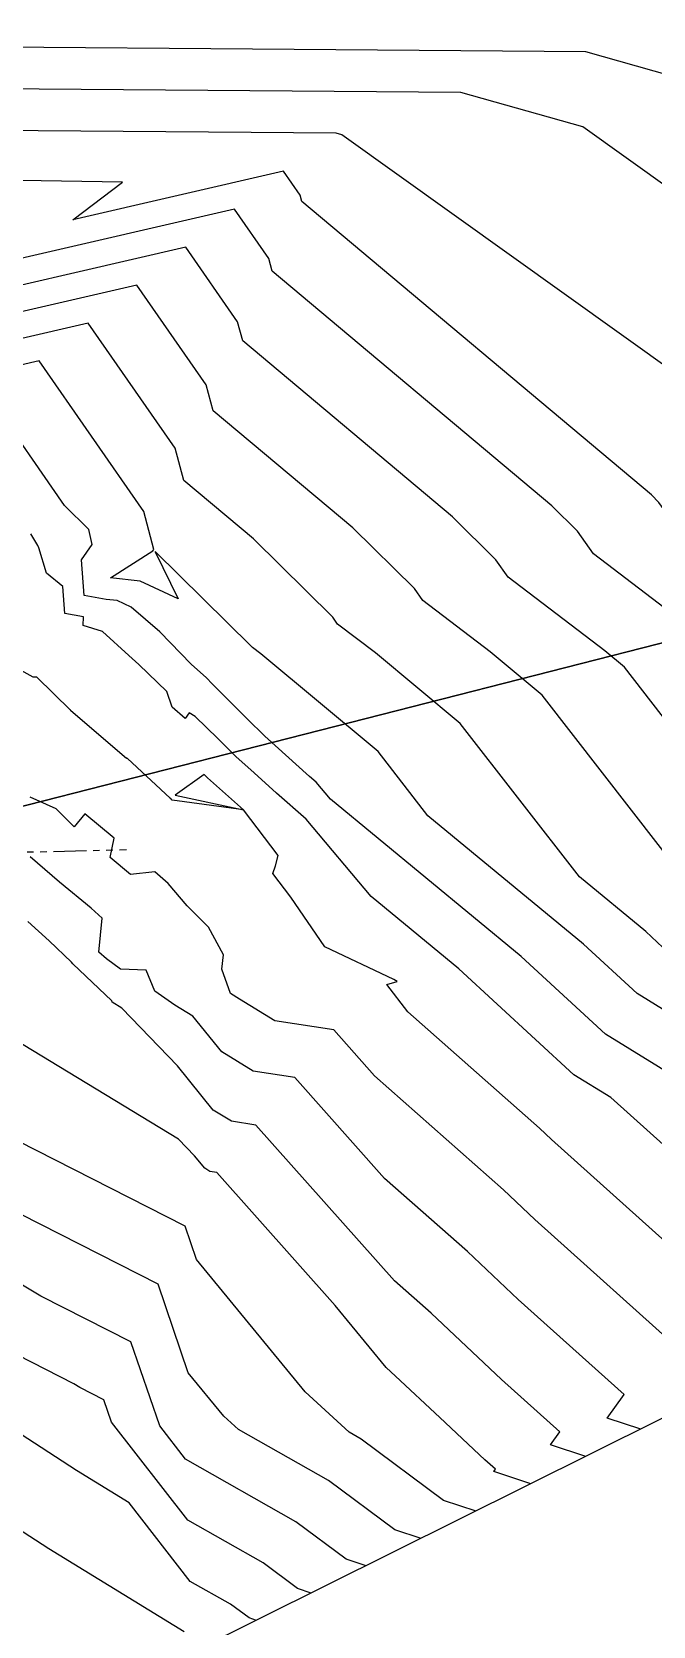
# Model space of a CAD drawing. Header units: metres. Extents: x 419533 to 423558, y 4805342 to 4807578.
# Drawn here: x 419773 to 419796.5, y 4805520.4 to 4805580.8 of the extents above; entities that cross this region are included whole.
import ezdxf

# ---------------------------------------------------------------- set-up
doc = ezdxf.new("R2010")
doc.units = ezdxf.units.M
doc.linetypes.add('PHANTOM', pattern=[2.5, 1.25, -0.25, 0.25, -0.25, 0.25, -0.25])
for name, color, linetype in [('C-TINN-BNDY', 110, 'Continuous'), ('C-TOPO-MAJR', 9, 'Continuous'), ('C-TOPO-MINR', 8, 'Continuous'), ('LS', 7, 'Continuous')]:
    doc.layers.add(name, color=color, linetype=linetype)
doc.styles.get("Standard").update_dxf_attribs({"font": 'simplex.shx'})

# ---------------------------------------------------------------- blocks, each defined once
blk = doc.blocks.new('AN30 +0 +0')
at = {"linetype": 'PHANTOM', "flags": 128}
for points in [[(0, -11.382), (0, 11.382)], [(-11.382, 0), (11.382, 0)]]:
    blk.add_lwpolyline(points, dxfattribs=at)
at = {"flags": 128}
blk.add_lwpolyline([(-4.744, -4.744), (-4.744, 4.744), (4.744, 4.744), (4.744, -4.744)], close=True, dxfattribs=at)
at = {"layer": 'LS', "insert": (-3.273, -0.383), "char_height": 0.51577, "width": 9.13592, "attachment_point": 1}
blk.add_mtext('AN30\\PBase +0 Leg +0', dxfattribs=at)
blk = doc.blocks.new('tower_bases_layout_1')
at = {"color": 31, "lineweight": 30, "true_color": 0xffbd7a, "elevation": 1718.013}
blk.add_lwpolyline([(423449.834, 4807399.592), (423130.593, 4807500.114), (421950.92, 4806612.998), (421795.045, 4806430.988), (421305.015, 4806147.038), (421305.015, 4806147.038), (420630.083, 4805770.97), (419765.157, 4805549.54), (419617.356, 4805580.088)], dxfattribs=at)
at = {"rotation": 1.34112008}
blk.add_blockref('AN30 +0 +0', (419765.16, 4805549.54, 1511.57), dxfattribs=at)
blk = doc.blocks.new('leg_extensions_profiles_1')
at = {"layer": 'C-TINN-BNDY', "color": 110, "linetype": 'Continuous', "lineweight": -3, "flags": 128}
blk.add_lwpolyline([(419983.088, 4805587.314), (419931.614, 4805571.724), (419885.859, 4805568.637), (419834.59, 4805547.054), (419779.054, 4805519.401), (419771.174, 4805516.393), (419709.288, 4805488.351), (419650.698, 4805487.567), (419649.298, 4805488.029), (419632.068, 4805498.6), (419600.036, 4805585.549), (419597.002, 4805589.758), (419597.002, 4805589.758), (419600.98, 4805595.327), (419605.484, 4805596.531), (419616.473, 4805598.666), (419620.512, 4805598.174), (419623.108, 4805597.789), (419656.556, 4805587.309), (419727.697, 4805575.559), (419825.469, 4805590.324), (419912.729, 4805606.796), (419924.853, 4805609.757), (419987.124, 4805626.76)], dxfattribs=at)
at = {"layer": 'C-TOPO-MAJR', "color": 9, "linetype": 'Continuous', "lineweight": -3, "flags": 128}
for points, elevation in [([(419816.815, 4805538.203), (419816.23, 4805538.395), (419817.984, 4805540.83), (419818.675, 4805542.119), (419820.086, 4805543.994), (419821.958, 4805545.483), (419821.015, 4805545.159), (419817.599, 4805549.583), (419812.365, 4805551.837), (419804.465, 4805556.676), (419802.548, 4805558.778), (419797.831, 4805561.623), (419797.453, 4805561.911), (419796.707, 4805562.966), (419796.421, 4805563.248), (419783.181, 4805574.371), (419783.118, 4805574.606), (419782.487, 4805575.516), (419774.516, 4805573.674), (419776.395, 4805575.107), (419736.28, 4805575.76), (419729.386, 4805575.814)], 1500), ([(419804.341, 4805539.122), (419795.876, 4805544.357), (419793.846, 4805546.23), (419787.958, 4805551.089), (419786.068, 4805553.525), (419781.628, 4805557.224), (419781.309, 4805557.467), (419781.269, 4805557.524), (419777.634, 4805561.11), (419777.631, 4805561.097), (419778.503, 4805559.307), (419777.055, 4805559.984), (419775.932, 4805560.106), (419777.538, 4805561.131), (419777.584, 4805561.183), (419777.196, 4805562.627), (419773.242, 4805568.326), (419763.426, 4805566.058)], 1505), ([(419796.018, 4805527.848), (419794.749, 4805528.263), (419795.39, 4805529.153), (419791.375, 4805532.756), (419789.452, 4805534.572), (419786.314, 4805537.35), (419782.914, 4805541.17), (419781.345, 4805541.415), (419780.152, 4805542.146), (419779.057, 4805543.491), (419778.378, 4805543.916), (419777.613, 4805544.441), (419777.287, 4805545.239), (419776.317, 4805545.279), (419775.782, 4805545.671), (419775.499, 4805545.927), (419775.624, 4805547.204), (419775.206, 4805547.584), (419774.001, 4805548.57), (419772.901, 4805549.536)], 1510), ([(419785.62, 4805522.67), (419784.864, 4805522.918), (419782.959, 4805524.339), (419778.779, 4805526.706), (419777.801, 4805527.966), (419776.713, 4805531.151), (419773.293, 4805532.891), (419772.419, 4805533.411)], 1515)]:
    blk.add_lwpolyline(points, dxfattribs=dict(at, elevation=elevation))
at = {"layer": 'C-TOPO-MINR', "color": 8, "linetype": 'Continuous', "lineweight": -3, "flags": 128}
for points, elevation in [([(419823.054, 4805541.31), (419822.674, 4805541.434), (419823.813, 4805543.015), (419824.966, 4805545.167), (419826.803, 4805546.385), (419824.276, 4805553.929), (419823.991, 4805553.314), (419823.336, 4805564.058), (419822.982, 4805564.119), (419818.47, 4805562.98), (419816.797, 4805563.252), (419813.048, 4805564.763), (419812.283, 4805564.723), (419810.592, 4805564.967), (419810.032, 4805565.376), (419809.998, 4805567.565), (419804.859, 4805576.124), (419802.951, 4805577.49), (419793.937, 4805580.043), (419759.201, 4805580.317)], 1497), ([(419820.974, 4805540.274), (419820.526, 4805540.421), (419821.87, 4805542.287), (419822.945, 4805544.294), (419823.317, 4805544.787), (419824.047, 4805545.368), (419825.399, 4805546.265), (419823.82, 4805550.978), (419823.458, 4805550.194), (419822.946, 4805558.586), (419817.504, 4805558.933), (419816.365, 4805560.408), (419813.668, 4805561.569), (419808.525, 4805562.312), (419805.369, 4805564.619), (419805.348, 4805565.959), (419802.202, 4805571.2), (419793.825, 4805577.193), (419789.208, 4805578.501), (419749.263, 4805578.816)], 1498), ([(419818.895, 4805539.239), (419818.378, 4805539.408), (419819.927, 4805541.558), (419820.81, 4805543.206), (419821.702, 4805544.391), (419823.456, 4805545.786), (419823.996, 4805546.144), (419823.365, 4805548.027), (419822.924, 4805547.074), (419822.812, 4805548.92), (419821.615, 4805548.996), (419816.982, 4805554.995), (419807.048, 4805559.274), (419806.463, 4805559.632), (419806.321, 4805559.788), (419805.884, 4805560.052), (419805.577, 4805560.301), (419800.707, 4805563.862), (419800.699, 4805564.354), (419799.545, 4805566.275), (419784.699, 4805576.897), (419784.479, 4805576.959), (419739.325, 4805577.315)], 1499), ([(419797.424, 4805558.582), (419794.225, 4805561.022), (419793.62, 4805561.878), (419792.653, 4805562.831), (419782.063, 4805571.727), (419781.934, 4805572.21), (419780.638, 4805574.078), (419764.277, 4805570.297), (419768.134, 4805573.239), (419735.162, 4805573.775), (419749.131, 4805569.892), (419744.665, 4805566.903), (419743.304, 4805565.156), (419736.714, 4805559.342), (419735.415, 4805559.3), (419728.825, 4805557.123), (419728.41, 4805556.832), (419722.014, 4805553.07)], 1501), ([(419797.486, 4805554.032), (419795.398, 4805556.724), (419794.659, 4805557.34), (419790.996, 4805560.133), (419790.532, 4805560.789), (419788.885, 4805562.414), (419780.945, 4805569.084), (419780.749, 4805569.814), (419778.789, 4805572.64), (419758.249, 4805567.894)], 1502), ([(419797.863, 4805548.472), (419792.288, 4805555.658), (419790.316, 4805557.301), (419787.767, 4805559.245), (419787.444, 4805559.701), (419785.117, 4805561.997), (419779.827, 4805566.44), (419779.565, 4805567.419), (419776.94, 4805571.202), (419759.975, 4805567.282)], 1503), ([(419797.07, 4805545.9), (419796.204, 4805546.699), (419793.692, 4805548.772), (419789.178, 4805554.591), (419785.972, 4805557.263), (419784.538, 4805558.356), (419784.357, 4805558.613), (419781.349, 4805561.58), (419778.709, 4805563.797), (419778.381, 4805565.023), (419775.091, 4805569.764), (419761.701, 4805566.67)], 1504), ([(419799.612, 4805539.765), (419794.681, 4805542.814), (419791.488, 4805545.76), (419784.262, 4805551.723), (419783.722, 4805552.366), (419783.479, 4805552.581), (419781.783, 4805554.112), (419781.759, 4805554.133), (419781.736, 4805554.157), (419781.16, 4805554.717), (419779.793, 4805556.093), (419779.577, 4805556.319), (419778.994, 4805556.834), (419777.804, 4805558.065), (419776.714, 4805559.001), (419776.191, 4805559.245), (419775.773, 4805559.29), (419774.935, 4805559.443), (419774.84, 4805560.794), (419775.246, 4805561.368), (419775.117, 4805561.939), (419774.199, 4805562.844), (419771.393, 4805566.889)], 1506), ([(419802.7, 4805533.395), (419794.883, 4805540.408), (419793.487, 4805541.271), (419789.13, 4805545.291), (419785.81, 4805548.031), (419783.342, 4805550.967), (419782.228, 4805551.951), (419781.38, 4805552.716), (419780.683, 4805553.332), (419780.004, 4805554.022), (419779.146, 4805554.857), (419778.922, 4805554.991), (419778.77, 4805554.781), (419778.267, 4805555.201), (419778.073, 4805555.799), (419777.011, 4805556.82), (419776.626, 4805557.163), (419775.638, 4805558.079), (419774.903, 4805558.306), (419774.909, 4805558.634), (419774.208, 4805558.762), (419774.136, 4805559.784), (419773.514, 4805560.284), (419773.228, 4805561.244), (419773.188, 4805561.333), (419772.916, 4805561.769)], 1507), ([(419800.263, 4805531.981), (419792.634, 4805538.826), (419792.188, 4805539.248), (419787.198, 4805543.664), (419786.407, 4805544.694), (419786.787, 4805544.814), (419786.665, 4805544.886), (419784.048, 4805546.12), (419782.771, 4805548.012), (419782.079, 4805548.903), (419782.186, 4805549.194), (419782.285, 4805549.588), (419780.977, 4805551.321), (419778.278, 4805551.684), (419778.208, 4805551.754), (419778.198, 4805551.747), (419778.199, 4805551.762), (419776.578, 4805553.255), (419776.561, 4805553.268), (419776.542, 4805553.261), (419774.441, 4805555.073), (419774.435, 4805555.088), (419774.428, 4805555.094), (419773.146, 4805556.344), (419773.013, 4805556.349), (419771.7, 4805557.065)], 1508), ([(419797.827, 4805530.567), (419792.005, 4805535.791), (419790.82, 4805536.91), (419785.937, 4805541.232), (419784.389, 4805542.972), (419782.166, 4805543.319), (419780.826, 4805544.14), (419780.487, 4805544.353), (419780.153, 4805545.279), (419780.216, 4805545.816), (419779.642, 4805546.875), (419778.843, 4805547.679), (419778.126, 4805548.527), (419777.618, 4805548.966), (419776.695, 4805548.87), (419775.919, 4805549.503), (419776.074, 4805550.246), (419774.97, 4805551.17), (419774.562, 4805550.676), (419773.881, 4805551.351), (419772.898, 4805551.793)], 1509), ([(419793.938, 4805526.812), (419792.601, 4805527.25), (419792.954, 4805527.74), (419790.745, 4805529.721), (419788.084, 4805532.235), (419786.692, 4805533.467), (419781.44, 4805539.369), (419780.524, 4805539.512), (419779.828, 4805539.938), (419778.469, 4805541.608), (419776.369, 4805543.805), (419776.002, 4805544.028), (419775.993, 4805544.073), (419774.505, 4805545.479), (419774.457, 4805545.537), (419773.618, 4805546.348), (419772.81, 4805547.084)], 1511), ([(419791.859, 4805525.777), (419790.453, 4805526.237), (419790.517, 4805526.326), (419790.116, 4805526.686), (419788.414, 4805528.293), (419786.729, 4805529.856), (419786.373, 4805530.183), (419784.445, 4805532.534), (419779.966, 4805537.567), (419779.703, 4805537.608), (419779.503, 4805537.731), (419779.114, 4805538.209), (419778.512, 4805538.839), (419771.922, 4805542.836)], 1512), ([(419789.779, 4805524.741), (419788.544, 4805525.145), (419785.433, 4805527.467), (419784.977, 4805527.725), (419783.303, 4805529.262), (419779.19, 4805534.277), (419778.761, 4805535.533), (419770.318, 4805539.828)], 1513), ([(419787.699, 4805523.706), (419786.704, 4805524.031), (419784.196, 4805525.903), (419780.781, 4805527.837), (419780.232, 4805528.341), (419778.883, 4805529.985), (419777.737, 4805533.342), (419771.805, 4805536.36)], 1514), ([(419783.54, 4805521.635), (419783.023, 4805521.804), (419781.722, 4805522.775), (419778.866, 4805524.392), (419775.979, 4805528.114), (419775.69, 4805528.96), (419774.78, 4805529.423), (419774.548, 4805529.561), (419766.075, 4805533.894)], 1516), ([(419781.46, 4805520.599), (419781.183, 4805520.69), (419780.485, 4805521.211), (419778.953, 4805522.078), (419776.647, 4805525.051), (419774.652, 4805526.273), (419771.206, 4805528.508)], 1517), ([(419778.727, 4805520.168), (419773.607, 4805523.304), (419764.76, 4805529.043), (419764.401, 4805529.226), (419764.281, 4805529.4), (419764.177, 4805529.451), (419757.591, 4805535.157), (419756.976, 4805535.448), (419756.412, 4805535.783), (419755.612, 4805536.344), (419753.619, 4805537.111), (419752.326, 4805537.94), (419744.184, 4805538.909), (419743.551, 4805539.174), (419745.787, 4805542.482), (419745.175, 4805542.778), (419743.265, 4805543.312), (419741.616, 4805541.56), (419738.839, 4805540.931), (419735.066, 4805538.175), (419730.613, 4805536.882), (419727.254, 4805534.514)], 1518)]:
    blk.add_lwpolyline(points, dxfattribs=dict(at, elevation=elevation))
at = {"layer": 'C-TOPO-MINR', "color": 8, "linetype": 'Continuous', "lineweight": -3, "elevation": 1508, "flags": 128}
blk.add_lwpolyline([(419779.607, 4805552.531), (419779.482, 4805552.658), (419778.39, 4805551.866), (419780.977, 4805551.321), (419779.607, 4805552.531)], close=True, dxfattribs=at)

msp = doc.modelspace()

# ---------------------------------------------------------------- linework, layer by layer
at = {"layer": 'C-TOPO-MAJR', "color": 9, "linetype": 'Continuous', "lineweight": -3, "flags": 128}
for points, elevation in [([(419816.815, 4805538.203), (419816.23, 4805538.395), (419817.984, 4805540.83), (419818.675, 4805542.119), (419820.086, 4805543.994), (419821.958, 4805545.483), (419821.015, 4805545.159), (419817.599, 4805549.583), (419812.365, 4805551.837), (419804.465, 4805556.676), (419802.548, 4805558.778), (419797.831, 4805561.623), (419797.453, 4805561.911), (419796.707, 4805562.966), (419796.421, 4805563.248), (419783.181, 4805574.371), (419783.118, 4805574.606), (419782.487, 4805575.516), (419774.516, 4805573.674), (419776.395, 4805575.107), (419736.28, 4805575.76), (419729.386, 4805575.814)], 1500), ([(419804.341, 4805539.122), (419795.876, 4805544.357), (419793.846, 4805546.23), (419787.958, 4805551.089), (419786.068, 4805553.525), (419781.628, 4805557.224), (419781.309, 4805557.467), (419781.269, 4805557.524), (419777.634, 4805561.11), (419777.631, 4805561.097), (419778.503, 4805559.307), (419777.055, 4805559.984), (419775.932, 4805560.106), (419777.538, 4805561.131), (419777.584, 4805561.183), (419777.196, 4805562.627), (419773.242, 4805568.326), (419763.426, 4805566.058)], 1505), ([(419796.018, 4805527.848), (419794.749, 4805528.263), (419795.39, 4805529.153), (419791.375, 4805532.756), (419789.452, 4805534.572), (419786.314, 4805537.35), (419782.914, 4805541.17), (419781.345, 4805541.415), (419780.152, 4805542.146), (419779.057, 4805543.491), (419778.378, 4805543.916), (419777.613, 4805544.441), (419777.287, 4805545.239), (419776.317, 4805545.279), (419775.782, 4805545.671), (419775.499, 4805545.927), (419775.624, 4805547.204), (419775.206, 4805547.584), (419774.001, 4805548.57), (419772.901, 4805549.536)], 1510), ([(419785.62, 4805522.67), (419784.864, 4805522.918), (419782.959, 4805524.339), (419778.779, 4805526.706), (419777.801, 4805527.966), (419776.713, 4805531.151), (419773.293, 4805532.891), (419772.419, 4805533.411)], 1515)]:
    msp.add_lwpolyline(points, dxfattribs=dict(at, elevation=elevation))
at = {"layer": 'C-TOPO-MINR', "color": 8, "linetype": 'Continuous', "lineweight": -3, "flags": 128}
for points, elevation in [([(419823.054, 4805541.31), (419822.674, 4805541.434), (419823.813, 4805543.015), (419824.966, 4805545.167), (419826.803, 4805546.385), (419824.276, 4805553.929), (419823.991, 4805553.314), (419823.336, 4805564.058), (419822.982, 4805564.119), (419818.47, 4805562.98), (419816.797, 4805563.252), (419813.048, 4805564.763), (419812.283, 4805564.723), (419810.592, 4805564.967), (419810.032, 4805565.376), (419809.998, 4805567.565), (419804.859, 4805576.124), (419802.951, 4805577.49), (419793.937, 4805580.043), (419759.201, 4805580.317)], 1497), ([(419820.974, 4805540.274), (419820.526, 4805540.421), (419821.87, 4805542.287), (419822.945, 4805544.294), (419823.317, 4805544.787), (419824.047, 4805545.368), (419825.399, 4805546.265), (419823.82, 4805550.978), (419823.458, 4805550.194), (419822.946, 4805558.586), (419817.504, 4805558.933), (419816.365, 4805560.408), (419813.668, 4805561.569), (419808.525, 4805562.312), (419805.369, 4805564.619), (419805.348, 4805565.959), (419802.202, 4805571.2), (419793.825, 4805577.193), (419789.208, 4805578.501), (419749.263, 4805578.816)], 1498), ([(419818.895, 4805539.239), (419818.378, 4805539.408), (419819.927, 4805541.558), (419820.81, 4805543.206), (419821.702, 4805544.391), (419823.456, 4805545.786), (419823.996, 4805546.144), (419823.365, 4805548.027), (419822.924, 4805547.074), (419822.812, 4805548.92), (419821.615, 4805548.996), (419816.982, 4805554.995), (419807.048, 4805559.274), (419806.463, 4805559.632), (419806.321, 4805559.788), (419805.884, 4805560.052), (419805.577, 4805560.301), (419800.707, 4805563.862), (419800.699, 4805564.354), (419799.545, 4805566.275), (419784.699, 4805576.897), (419784.479, 4805576.959), (419739.325, 4805577.315)], 1499), ([(419797.424, 4805558.582), (419794.225, 4805561.022), (419793.62, 4805561.878), (419792.653, 4805562.831), (419782.063, 4805571.727), (419781.934, 4805572.21), (419780.638, 4805574.078), (419764.277, 4805570.297), (419768.134, 4805573.239), (419735.162, 4805573.775), (419749.131, 4805569.892), (419744.665, 4805566.903), (419743.304, 4805565.156), (419736.714, 4805559.342), (419735.415, 4805559.3), (419728.825, 4805557.123), (419728.41, 4805556.832), (419722.014, 4805553.07)], 1501), ([(419797.486, 4805554.032), (419795.398, 4805556.724), (419794.659, 4805557.34), (419790.996, 4805560.133), (419790.532, 4805560.789), (419788.885, 4805562.414), (419780.945, 4805569.084), (419780.749, 4805569.814), (419778.789, 4805572.64), (419758.249, 4805567.894)], 1502), ([(419797.863, 4805548.472), (419792.288, 4805555.658), (419790.316, 4805557.301), (419787.767, 4805559.245), (419787.444, 4805559.701), (419785.117, 4805561.997), (419779.827, 4805566.44), (419779.565, 4805567.419), (419776.94, 4805571.202), (419759.975, 4805567.282)], 1503), ([(419797.07, 4805545.9), (419796.204, 4805546.699), (419793.692, 4805548.772), (419789.178, 4805554.591), (419785.972, 4805557.263), (419784.538, 4805558.356), (419784.357, 4805558.613), (419781.349, 4805561.58), (419778.709, 4805563.797), (419778.381, 4805565.023), (419775.091, 4805569.764), (419761.701, 4805566.67)], 1504), ([(419799.612, 4805539.765), (419794.681, 4805542.814), (419791.488, 4805545.76), (419784.262, 4805551.723), (419783.722, 4805552.366), (419783.479, 4805552.581), (419781.783, 4805554.112), (419781.759, 4805554.133), (419781.736, 4805554.157), (419781.16, 4805554.717), (419779.793, 4805556.093), (419779.577, 4805556.319), (419778.994, 4805556.834), (419777.804, 4805558.065), (419776.714, 4805559.001), (419776.191, 4805559.245), (419775.773, 4805559.29), (419774.935, 4805559.443), (419774.84, 4805560.794), (419775.246, 4805561.368), (419775.117, 4805561.939), (419774.199, 4805562.844), (419771.393, 4805566.889)], 1506), ([(419802.7, 4805533.395), (419794.883, 4805540.408), (419793.487, 4805541.271), (419789.13, 4805545.291), (419785.81, 4805548.031), (419783.342, 4805550.967), (419782.228, 4805551.951), (419781.38, 4805552.716), (419780.683, 4805553.332), (419780.004, 4805554.022), (419779.146, 4805554.857), (419778.922, 4805554.991), (419778.77, 4805554.781), (419778.267, 4805555.201), (419778.073, 4805555.799), (419777.011, 4805556.82), (419776.626, 4805557.163), (419775.638, 4805558.079), (419774.903, 4805558.306), (419774.909, 4805558.634), (419774.208, 4805558.762), (419774.136, 4805559.784), (419773.514, 4805560.284), (419773.228, 4805561.244), (419773.188, 4805561.333), (419772.916, 4805561.769)], 1507), ([(419800.263, 4805531.981), (419792.634, 4805538.826), (419792.188, 4805539.248), (419787.198, 4805543.664), (419786.407, 4805544.694), (419786.787, 4805544.814), (419786.665, 4805544.886), (419784.048, 4805546.12), (419782.771, 4805548.012), (419782.079, 4805548.903), (419782.186, 4805549.194), (419782.285, 4805549.588), (419780.977, 4805551.321), (419778.278, 4805551.684), (419778.208, 4805551.754), (419778.198, 4805551.747), (419778.199, 4805551.762), (419776.578, 4805553.255), (419776.561, 4805553.268), (419776.542, 4805553.261), (419774.441, 4805555.073), (419774.435, 4805555.088), (419774.428, 4805555.094), (419773.146, 4805556.344), (419773.013, 4805556.349), (419771.7, 4805557.065)], 1508), ([(419797.827, 4805530.567), (419792.005, 4805535.791), (419790.82, 4805536.91), (419785.937, 4805541.232), (419784.389, 4805542.972), (419782.166, 4805543.319), (419780.826, 4805544.14), (419780.487, 4805544.353), (419780.153, 4805545.279), (419780.216, 4805545.816), (419779.642, 4805546.875), (419778.843, 4805547.679), (419778.126, 4805548.527), (419777.618, 4805548.966), (419776.695, 4805548.87), (419775.919, 4805549.503), (419776.074, 4805550.246), (419774.97, 4805551.17), (419774.562, 4805550.676), (419773.881, 4805551.351), (419772.898, 4805551.793)], 1509), ([(419793.938, 4805526.812), (419792.601, 4805527.25), (419792.954, 4805527.74), (419790.745, 4805529.721), (419788.084, 4805532.235), (419786.692, 4805533.467), (419781.44, 4805539.369), (419780.524, 4805539.512), (419779.828, 4805539.938), (419778.469, 4805541.608), (419776.369, 4805543.805), (419776.002, 4805544.028), (419775.993, 4805544.073), (419774.505, 4805545.479), (419774.457, 4805545.537), (419773.618, 4805546.348), (419772.81, 4805547.084)], 1511), ([(419778.727, 4805520.168), (419773.607, 4805523.304), (419764.76, 4805529.043), (419764.401, 4805529.226), (419764.281, 4805529.4), (419764.177, 4805529.451), (419757.591, 4805535.157), (419756.976, 4805535.448), (419756.412, 4805535.783), (419755.612, 4805536.344), (419753.619, 4805537.111), (419752.326, 4805537.94), (419744.184, 4805538.909), (419743.551, 4805539.174), (419745.787, 4805542.482), (419745.175, 4805542.778), (419743.265, 4805543.312), (419741.616, 4805541.56), (419738.839, 4805540.931), (419735.066, 4805538.175), (419730.613, 4805536.882), (419727.254, 4805534.514)], 1518), ([(419791.859, 4805525.777), (419790.453, 4805526.237), (419790.517, 4805526.326), (419790.116, 4805526.686), (419788.414, 4805528.293), (419786.729, 4805529.856), (419786.373, 4805530.183), (419784.445, 4805532.534), (419779.966, 4805537.567), (419779.703, 4805537.608), (419779.503, 4805537.731), (419779.114, 4805538.209), (419778.512, 4805538.839), (419771.922, 4805542.836)], 1512), ([(419789.779, 4805524.741), (419788.544, 4805525.145), (419785.433, 4805527.467), (419784.977, 4805527.725), (419783.303, 4805529.262), (419779.19, 4805534.277), (419778.761, 4805535.533), (419770.318, 4805539.828)], 1513), ([(419787.699, 4805523.706), (419786.704, 4805524.031), (419784.196, 4805525.903), (419780.781, 4805527.837), (419780.232, 4805528.341), (419778.883, 4805529.985), (419777.737, 4805533.342), (419771.805, 4805536.36)], 1514), ([(419783.54, 4805521.635), (419783.023, 4805521.804), (419781.722, 4805522.775), (419778.866, 4805524.392), (419775.979, 4805528.114), (419775.69, 4805528.96), (419774.78, 4805529.423), (419774.548, 4805529.561), (419766.075, 4805533.894)], 1516), ([(419781.46, 4805520.599), (419781.183, 4805520.69), (419780.485, 4805521.211), (419778.953, 4805522.078), (419776.647, 4805525.051), (419774.652, 4805526.273), (419771.206, 4805528.508)], 1517)]:
    msp.add_lwpolyline(points, dxfattribs=dict(at, elevation=elevation))
at = {"layer": 'C-TOPO-MINR', "color": 8, "linetype": 'Continuous', "lineweight": -3, "elevation": 1508, "flags": 128}
msp.add_lwpolyline([(419779.607, 4805552.531), (419779.482, 4805552.658), (419778.39, 4805551.866), (419780.977, 4805551.321), (419779.607, 4805552.531)], close=True, dxfattribs=at)

# ---------------------------------------------------------------- block references
for name in ['leg_extensions_profiles_1', 'tower_bases_layout_1']:
    msp.add_blockref(name, (0, 0))

doc.saveas('drawing.dxf')
